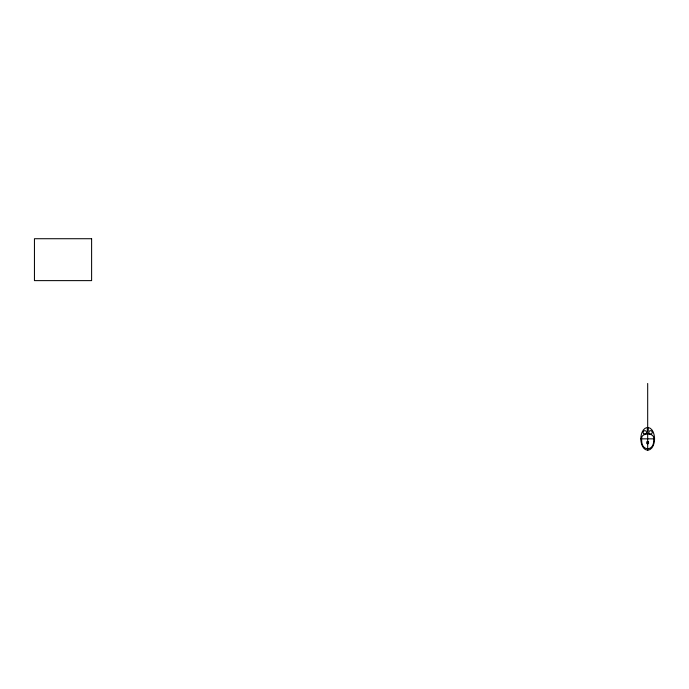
<?xml version="1.0" encoding="UTF-8"?>
<svg xmlns="http://www.w3.org/2000/svg" width="689" height="689" viewBox="0 0 689 689"><rect width="100%" height="100%" fill="white"/><g stroke="black" fill="none" stroke-linecap="round" stroke-linejoin="round"><path stroke-width="1.03" d="M647.686 450.279C652.156 449.908 653.999 444.758 654.438 440.934A18.939 18.939 0 0 0 654.447 436.852C654.007 433.08 652.337 428.17 648.073 427.43L648.073 430.659L647.307 430.659L647.307 427.43C643.044 428.17 641.373 433.08 640.934 436.852A18.939 18.939 0 0 0 640.942 440.934C641.381 444.758 643.225 449.908 647.686 450.279L647.686 383.463M640.848 438.85L654.533 438.85M647.979 441.709L647.979 443.613M647.402 441.709L647.402 443.613M641.674 437.326L641.614 437.989A17.156 17.156 0 0 0 641.692 440.719C641.631 451.398 653.749 451.398 653.689 440.719A17.156 17.156 0 0 0 653.766 437.989C653.611 432.752 642.742 432.787 641.674 437.326M91.611 238.721L34.45 238.721L34.45 280.621L91.611 280.621L91.611 238.721M648.547 441.709L646.833 441.709L646.833 443.613L648.547 443.613L648.547 441.709M643.974 433.855A1.714 1.714 0 0 0 646.549 432.373A1.714 1.714 0 0 0 643.974 430.883A1.714 1.714 0 0 0 643.974 433.855M649.693 433.855A1.714 1.714 0 0 0 652.259 432.373A1.714 1.714 0 0 0 649.693 430.883A1.714 1.714 0 0 0 649.693 433.855"/></g></svg>
